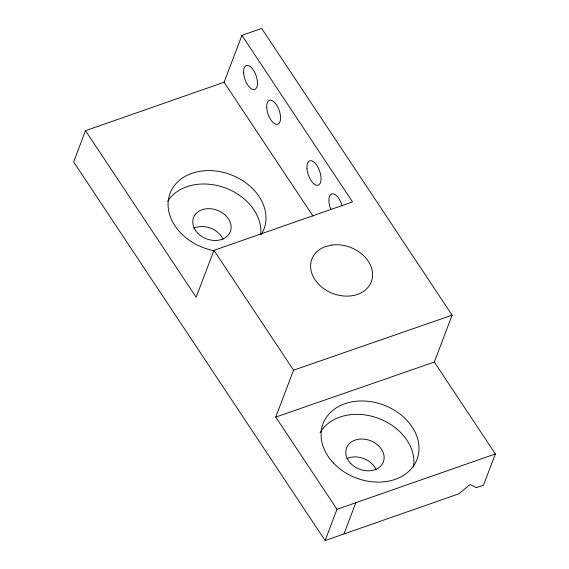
<?xml version="1.0" encoding="UTF-8"?>
<svg xmlns="http://www.w3.org/2000/svg" width="569" height="569" viewBox="0 0 569 569"><rect width="100%" height="100%" fill="white"/><g stroke="black" fill="none" stroke-linecap="round" stroke-linejoin="round"><path stroke-width="0.85" d="M85.506 130.678L73.636 161.93L325.127 540.55L458.842 493.821L470.015 484.525L476.466 487.654L483.494 485.201L495.364 453.948L434.318 362.048L452.127 315.169L261.683 28.45L241.91 35.363L224.101 82.242L85.506 130.678L196.134 297.224L213.944 250.346L352.531 201.91L241.91 35.363M325.127 540.55L336.997 509.298L275.737 417.077L293.547 370.191L452.127 315.169M343.961 533.971L355.831 502.712M336.997 509.298L495.364 453.948M275.737 417.077L434.318 362.048M224.101 82.242L313.092 216.22M213.944 250.346L293.547 370.191M346.798 458.586A19.687 15.278 20.8 0 1 376.166 469.845M193.645 228.283A19.687 15.278 20.8 0 1 223.091 239.336M167.706 201.27A50.243 38.991 20.8 0 1 224.414 187.614A50.243 38.991 20.8 0 1 260.78 234.229M320.098 432.653A50.243 38.991 20.8 0 1 378.058 418.208A50.243 38.991 20.8 0 1 413.514 466.836M214.371 250.758A50.243 38.991 20.8 0 1 168.886 197.166A50.243 38.991 20.8 0 1 232.131 175.216A50.243 38.991 20.8 0 1 261.263 234.478M330.817 209.392A12.874 5.967 70.7 0 1 331.812 193.901A12.874 5.967 70.7 0 1 342.154 205.971M332.019 245.011L324.714 246.846A31.807 24.68 20.8 0 0 325.198 289.635A31.807 24.68 20.8 0 0 372.382 277.779A31.807 24.68 20.8 0 0 332.019 245.011M195.473 230.324A19.687 15.278 20.8 0 0 228.702 234.535A19.687 15.278 20.8 0 0 211.647 208.851A19.687 15.278 20.8 0 0 195.473 230.324M350.547 463.287A19.687 15.278 20.8 0 0 383.136 462.476A19.687 15.278 20.8 0 0 361.18 439.04A19.687 15.278 20.8 0 0 350.547 463.287M333.278 462.853A50.243 38.991 20.8 0 0 416.437 460.79A50.243 38.991 20.8 0 0 360.419 400.974A50.243 38.991 20.8 0 0 333.278 462.853M306.961 168.417A12.874 5.967 70.7 0 0 318.114 185.209A12.874 5.967 70.7 0 0 316.862 165.423A12.874 5.967 70.7 0 0 306.961 168.417M266.733 107.747A12.66 5.868 70.7 0 0 277.7 124.262A12.66 5.868 70.7 0 0 276.47 104.81A12.66 5.868 70.7 0 0 266.733 107.747M243.632 72.967A12.66 5.868 70.7 0 0 254.592 89.475A12.66 5.868 70.7 0 0 253.361 70.03A12.66 5.868 70.7 0 0 243.632 72.967"/></g></svg>
